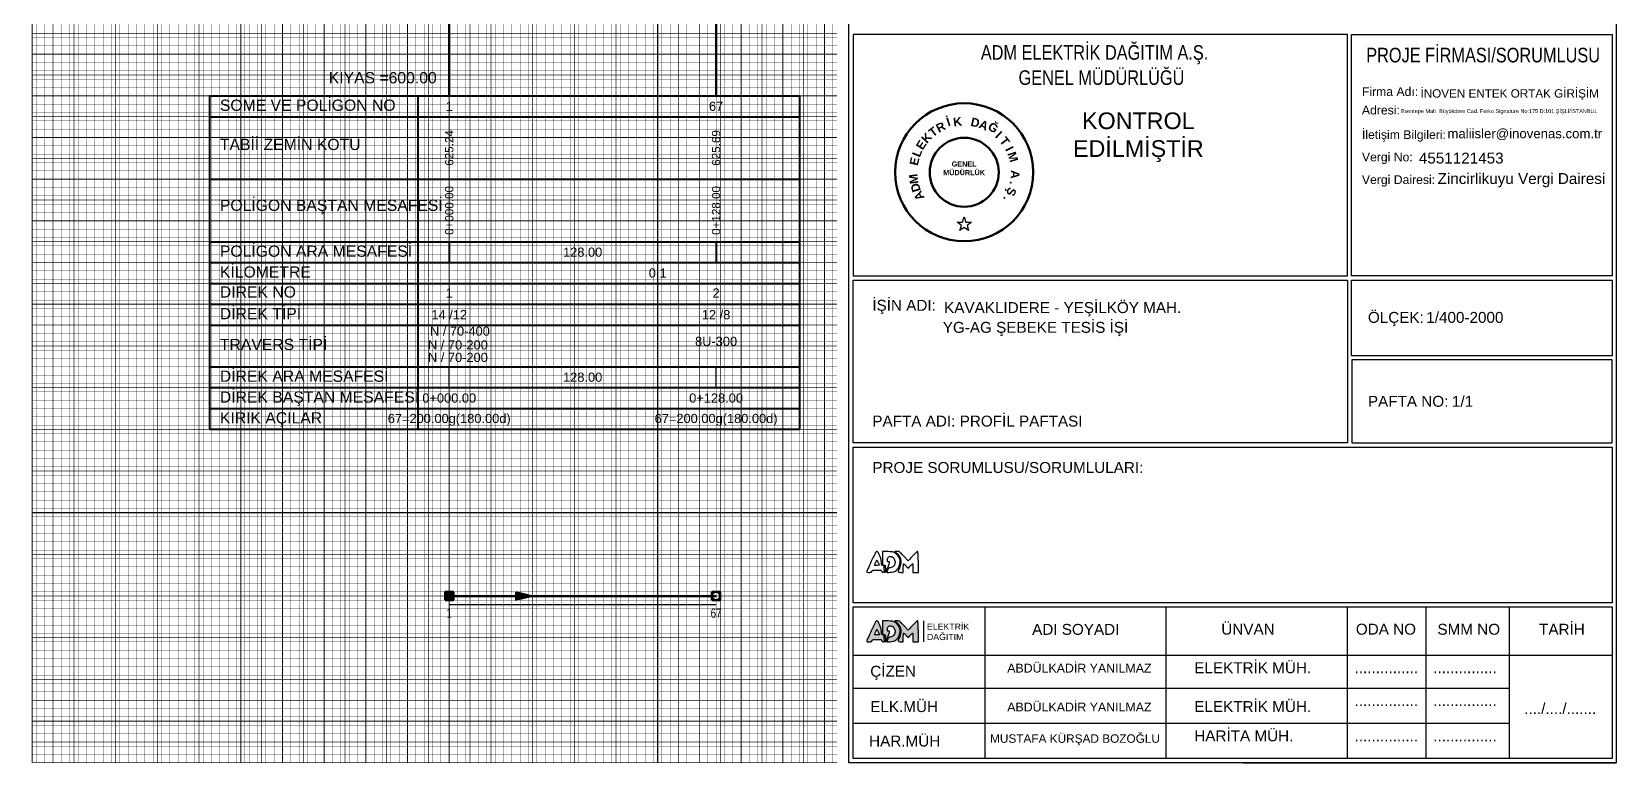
# Model space of a CAD drawing. Header units: millimetres. Extents: x -100 to 280, y 1340 to 1763.
# Drawn here: x -100.1 to 279.9, y 1339.9 to 1515.4 of the extents above; entities that cross this region are included whole.
import ezdxf
from ezdxf.enums import TextEntityAlignment as Align

# ---------------------------------------------------------------- set-up
doc = ezdxf.new("R2010")
doc.units = ezdxf.units.MM
doc.linetypes.add('DASHED', pattern=[1.5, 1, -0.5])
for name, color, linetype, lineweight in [('ANTET', 7, 'Continuous', 25), ('En_Profilde_Genel_Yazı', 7, 'Continuous', 30), ('En_Profilde_Güzergah_Çizgisi', 7, 'Continuous', 50), ('Grid10mm', 32, 'Continuous', 9), ('Grid50mm', 32, 'Continuous', 50), ('Grid5mm', 32, 'Continuous', 5), ('Profil_Aralık_Çizgisi', 7, 'Continuous', 40), ('Some_Bayrak_Direği', 7, 'Continuous', 50), ('Some_Roper_Çizgisi', 7, 'Continuous', 35), ('Taban_Tablo', 7, 'Continuous', 40), ('Taban_Tablo_Başlık_Yazıları', 7, 'Continuous', 30), ('Taban_Tablo_Yazıları', 7, 'Continuous', 30), ('Yan_Profil_Sağ', 7, 'DASHED', 25)]:
    doc.layers.add(name, color=color, linetype=linetype, lineweight=lineweight)
doc.layers.add('ANTET_RASTER', color=7, linetype='Continuous')
doc.layers.add('Grid1mm', color=32, linetype='Continuous')
doc.styles.add('Default', font='T_ROMANS')
doc.styles.get("Standard").update_dxf_attribs({"font": 'Arial'})

# ---------------------------------------------------------------- blocks, each defined once
blk = doc.blocks.new('ss')
at = {"lineweight": 30}
for points in [[(1924.49, 920.16), (1922.39, 921.72), (1925, 921.74)], [(1925.83, 919.19), (1923.7, 917.67), (1924.49, 920.16)], [(1925, 921.74), (1925.83, 924.22), (1926.66, 921.74)], [(1927.17, 920.16), (1927.96, 917.67), (1925.83, 919.19)], [(1926.66, 921.74), (1929.27, 921.72), (1927.17, 920.16)]]:
    blk.add_lwpolyline(points, dxfattribs=at)
at = {"lineweight": 50}
for radius in [33.1, 16.55]:
    blk.add_circle((1925.83, 945.66), radius, dxfattribs=at)
at = {"char_height": 4.1372, "width": 3.3678, "attachment_point": 1}
for s, insert, rotation in [('\\pxqc;{\\fArial|b1|i0|c162|p34;İ}', (1915.99, 971.34), 17.40217), ('\\pxqc;{\\fArial|b1|i0|c162|p34;T}', (1908.34, 965.68), 37.40217), ('\\pxqc;{\\fArial|b1|i0|c162|p34;R}', (1912.08, 968.42), 27.40217), ('\\pxqc;{\\fArial|b1|i0|c162|p34;K}', (1920.69, 971.75), 7.40217), ('\\pxqc;{\\fArial|b1|i0|c162|p34;D}', (1929.93, 971.93), 347.40217), ('\\pxqc;{\\fArial|b1|i0|c162|p34;A}', (1934.43, 970.82), 337.40217), ('\\pxqc;{\\fArial|b1|i0|c162|p34;Ğ}', (1939.43, 969.76), 327.40217), ('\\pxqc;{\\fArial|b1|i0|c162|p34;I}', (1942.51, 966.36), 317.40217), ('\\pxqc;{\\fArial|b1|i0|c162|p34;E}', (1902.54, 958.49), 57.40217), ('\\pxqc;{\\fArial|b1|i0|c162|p34;K}', (1905.12, 962.34), 47.40217), ('\\pxqc;{\\fArial|b1|i0|c162|p34;T}', (1945.86, 963.15), 307.40217), ('\\pxqc;{\\fArial|b1|i0|c162|p34;I}', (1948.59, 959.41), 297.40217), ('\\pxqc;{\\fArial|b1|i0|c162|p34;E}', (1899.56, 949.75), 77.40217), ('\\pxqc;{\\fArial|b1|i0|c162|p34;L}', (1900.67, 954.25), 67.40217), ('\\pxqc;{\\fArial|b1|i0|c162|p34;M}', (1950.63, 955.25), 287.40217), ('\\pxqc;{\\fArial|b1|i0|c162|p34;M}', (1899.74, 940.52), 97.40217), ('\\pxqc;{\\fArial|b1|i0|c162|p34;A}', (1952.42, 946.19), 267.40217), ('\\pxqc;{\\fArial|b1|i0|c162|p34;D}', (1901.03, 936.07), 107.40217), ('\\pxqc;{\\fArial|b1|i0|c162|p34;A}', (1903.07, 931.91), 117.40217), ('\\pxqc;{\\fArial|b1|i0|c162|p34;Ş}', (1950.99, 937.06), 247.40217), ('\\pxqc;{\\fArial|b1|i0|c162|p34;.}', (1952.1, 941.56), 257.40217), ('\\pxqc;{\\fArial|b1|i0|c162|p34;.}', (1949.12, 932.82), 237.40217)]:
    blk.add_mtext(s, dxfattribs=dict(at, insert=insert, rotation=rotation))
at = {"attachment_point": 1}
for s, insert, char_height, width in [('{\\pxqc;\\fArial|b0|i0|c0|p0;KONTROL EDİLMİŞTİR}', (1964.35, 974.38), 8, 89.9856), ('\\pxqc;{\\fArial|b1|i0|c162|p34;GENEL\\PMÜDÜRLÜK}', (1911.64, 950.89), 2.4823, 28.2922)]:
    blk.add_mtext(s, dxfattribs=dict(at, insert=insert, char_height=char_height, width=width))

msp = doc.modelspace()

# ---------------------------------------------------------------- hatches: boundary and pattern name
h = msp.add_hatch(color=256)
h.set_gradient(color1=(255, 127, 0), color2=(255, 127, 0))
h.paths.add_polyline_path([(102.28, 1373.87, 0.063766), (102.11, 1373.6, 0.000771), (101.22, 1371.69, 0.001423), (100.38, 1369.86, 0.030485), (100.16, 1369.3, 0.091245), (100.14, 1369.16, 0.270075), (100.19, 1369.08, 0.104609), (100.34, 1369.05, 0.010528), (100.69, 1369.04, 0.018035), (101.01, 1369.05, 0.074962), (101.19, 1369.09, 0.125164), (101.31, 1369.18, 0.098814), (101.38, 1369.31, -0.135784), (101.48, 1369.45, -0.124814), (101.63, 1369.54, -0.050357), (101.92, 1369.57, -0.006421), (102.55, 1369.58, -0.006222), (103.19, 1369.57, -0.051274), (103.47, 1369.54, -0.132171), (103.62, 1369.46, -0.140814), (103.71, 1369.31, 0.081934), (103.76, 1369.2, 0.091779), (103.84, 1369.11, 0.087799), (103.95, 1369.06, 0.068011), (104.09, 1369.04, 0.055528), (104.25, 1369.06, 0.205086), (104.33, 1369.12, 0.138824), (104.36, 1369.24, 0.021536), (104.35, 1369.48, -0.004993), (104.33, 1369.67, -0.003381), (104.32, 1369.9, -0.003406), (104.3, 1370.11, -0.006795), (104.3, 1370.28, 0.04563), (104.28, 1370.46, 0.113173), (104.22, 1370.57, 0.127666), (104.13, 1370.65, 0.066302), (103.99, 1370.69, -0.100048), (103.82, 1370.75, -0.163184), (103.72, 1370.86, -0.07385), (103.67, 1371.07, -0.00966), (103.64, 1371.54, 0.026441), (103.6, 1371.95, 0.025801), (103.51, 1372.36, 0.024771), (103.38, 1372.77, 0.020567), (103.2, 1373.2, 0.02113), (102.92, 1373.73, 0.10397), (102.7, 1373.98, 0.237326), (102.49, 1374.01, 0.14535)])
h.paths.add_polyline_path([(102.63, 1370.69, -0.010707), (102.42, 1370.68, -0.015376), (102.24, 1370.68, -0.011118), (102.09, 1370.68, -0.180936), (102.04, 1370.7, -0.271134), (102.03, 1370.75, -0.009305), (102.08, 1370.94, -0.015146), (102.16, 1371.16, -0.009719), (102.27, 1371.42), (102.56, 1372.08), (102.86, 1371.41), (103.16, 1370.73)], flags=16)
h = msp.add_hatch(color=256)
h.set_gradient(color1=(255, 127, 0), color2=(255, 127, 0))
edge = h.paths.add_edge_path()
edge.add_line((103.88, 1372.44), (103.88, 1370.8))
edge.add_line((103.88, 1370.8), (104.22, 1370.8))
edge.add_arc((104.22, 1370.25), 0.549, 69.8203, 90, ccw=False)
edge.add_arc((104.35, 1370.6), 0.173, 22.1664, 69.8203, ccw=False)
edge.add_arc((103.87, 1370.41), 0.692, 4.0086, 22.1663, ccw=False)
edge.add_arc((82.83, 1368.93), 21.78, 2.5083, 4.0087, ccw=False)
edge.add_line((104.59, 1369.89), (104.63, 1368.97))
edge.add_line((104.63, 1368.97), (105.13, 1370.17))
edge.add_arc((45.96, 1395.24), 64.27, 337.0361, 337.9183)
edge.add_arc((104.01, 1371.69), 1.62, 337.9183, 350.4124)
edge.add_arc((105.49, 1371.44), 0.121, 350.4124, 422.0352)
edge.add_arc((105.43, 1371.33), 0.244, 62.0351, 104.655)
edge.add_arc((105.21, 1372.18), 0.626, 271.7711, 284.655, ccw=False)
edge.add_arc((105.23, 1371.65), 0.103, 222.9561, 271.7711, ccw=False)
edge.add_arc((105.27, 1371.69), 0.157, 186.3488, 222.9561, ccw=False)
edge.add_arc((106.71, 1371.85), 1.61, 179.7055, 186.3488, ccw=False)
edge.add_arc((109.66, 1371.84), 4.55, 173.3603, 179.7054, ccw=False)
edge.add_arc((105.74, 1372.29), 0.607, 145.3396, 173.3603, ccw=False)
edge.add_arc((105.54, 1372.43), 0.363, 105.9471, 145.3396, ccw=False)
edge.add_arc((105.77, 1371.6), 1.22, 90, 105.9471, ccw=False)
edge.add_arc((105.77, 1371.28), 1.54, 81.7242, 90, ccw=False)
edge.add_arc((105.82, 1371.62), 1.2, 71.7538, 81.7241, ccw=False)
edge.add_arc((105.9, 1371.85), 0.963, 60.6453, 71.7538, ccw=False)
edge.add_arc((106.13, 1372.26), 0.487, 42.1447, 60.6451, ccw=False)
edge.add_arc((105.25, 1371.46), 1.68, 12.6214, 42.1447, ccw=False)
edge.add_arc((105.39, 1371.5), 1.53, -18.9816, 12.6215, ccw=False)
edge.add_arc((105.58, 1371.43), 1.33, 306.5395, 341.0184, ccw=False)
edge.add_arc((105.64, 1371.35), 1.23, 270, 306.5395, ccw=False)
edge.add_arc((105.64, 1369.78), 0.345, 90, 113.7722)
edge.add_arc((105.67, 1369.71), 0.419, 113.7722, 134.3323)
edge.add_arc((105.85, 1369.53), 0.674, 134.3323, 149.9357)
edge.add_arc((106.85, 1368.95), 1.83, 149.9356, 157.3235)
edge.add_arc((114.26, 1365.85), 9.86, 157.3236, 158.4835)
edge.add_arc((111.04, 1367.12), 6.4, 158.4836, 160.0874)
edge.add_arc((112.66, 1366.53), 8.12, 160.0874, 161.1437)
edge.add_arc((105.11, 1369.11), 0.146, 161.1437, 179.9999)
edge.add_arc((105.07, 1369.11), 0.105, 180, 271.8666)
edge.add_arc((104.67, 1381.44), 12.44, 271.8666, 274.9862)
edge.add_arc((105.06, 1376.96), 7.94, 274.9862, 279.9443)
edge.add_arc((106.17, 1370.65), 1.54, 279.9442, 296.6962)
edge.add_arc((106.07, 1370.85), 1.76, 296.6962, 316.6793)
edge.add_arc((105.31, 1371.56), 2.79, 316.6793, 330.8054)
edge.add_arc((105.13, 1371.66), 3, 330.8054, 344.445)
edge.add_arc((105.6, 1371.53), 2.52, 344.445, 360)
edge.add_arc((105.01, 1371.53), 3.11, 0, 11.1245)
edge.add_arc((106.12, 1371.75), 1.97, 11.1246, 26.7624)
edge.add_arc((105.99, 1371.68), 2.12, 26.7624, 41.757)
edge.add_arc((104.58, 1370.42), 4.01, 41.757, 51.0538)
edge.add_arc((105.36, 1371.38), 2.78, 51.0539, 59.4458)
edge.add_arc((106.19, 1372.79), 1.14, 59.4458, 75.7592)
edge.add_arc((105.88, 1371.58), 2.39, 75.7592, 85.6965)
edge.add_arc((103.78, 1343.68), 30.37, 85.6966, 87.2431)
edge.add_line((105.24, 1374.02), (103.88, 1374.08))
edge.add_line((103.88, 1374.08), (103.88, 1372.44))
h = msp.add_hatch(color=30)
h.set_gradient(color1=(255, 127, 0), color2=(255, 127, 0))
edge = h.paths.add_edge_path()
edge.add_arc((106.9, 1373.98), 0.0428, 180.0001, 232.7949)
edge.add_arc((108.28, 1375.8), 2.33, 232.7949, 235.798)
edge.add_arc((108.16, 1375.61), 2.1, 235.798, 239.9098)
edge.add_arc((108.91, 1376.91), 3.6, 239.9097, 242.6556)
edge.add_arc((106.86, 1372.95), 0.852, 46.9183, 62.6556, ccw=False)
edge.add_arc((106.08, 1372.12), 2, 38.5855, 46.9183, ccw=False)
edge.add_arc((105.56, 1371.7), 2.67, 31.3174, 38.5854, ccw=False)
edge.add_arc((104.32, 1370.95), 4.12, 26.0704, 31.3173, ccw=False)
edge.add_arc((102.15, 1369.89), 6.53, 21.9886, 26.0704, ccw=False)
edge.add_arc((106.54, 1371.66), 1.79, 11.3091, 21.9887, ccw=False)
edge.add_arc((106.76, 1371.7), 1.57, -0.2991, 11.3092, ccw=False)
edge.add_arc((104.16, 1371.72), 4.18, 354.1075, 359.7009, ccw=False)
edge.add_arc((105.29, 1371.6), 3.04, 348.1322, 354.1074, ccw=False)
edge.add_arc((103.38, 1372), 4.98, 344.0073, 348.1322, ccw=False)
edge.add_arc((103.59, 1371.94), 4.77, 339.8379, 344.0072, ccw=False)
edge.add_arc((106.21, 1370.98), 1.98, 331.8101, 339.8379, ccw=False)
edge.add_arc((113.9, 1366.86), 6.74, 151.8101, 156.9299)
edge.add_arc((108.05, 1369.35), 0.387, 156.9298, 197.9841)
edge.add_arc((107.89, 1369.3), 0.22, 197.984, 258.8472)
edge.add_arc((108.28, 1371.27), 2.23, 258.8471, 270)
edge.add_line((108.28, 1369.04), (108.89, 1369.04))
edge.add_line((108.89, 1369.04), (108.89, 1370.05))
edge.add_arc((119.87, 1370.05), 10.99, 177.9711, 180, ccw=False)
edge.add_arc((114.48, 1370.25), 5.59, 174.6085, 177.9711, ccw=False)
edge.add_arc((116.85, 1370.02), 7.97, 172.6971, 174.6084, ccw=False)
edge.add_arc((108.98, 1371.03), 0.0385, 90.0001, 172.697, ccw=False)
edge.add_arc((108.98, 1370.97), 0.0961, 52.5461, 90, ccw=False)
edge.add_arc((105.08, 1365.88), 6.51, 50.714, 52.5461, ccw=False)
edge.add_arc((105.97, 1366.97), 5.11, 47.8946, 50.7141, ccw=False)
edge.add_arc((103.78, 1364.55), 8.37, 45.9471, 47.8946, ccw=False)
edge.add_line((109.6, 1370.56), (110.13, 1370.05))
edge.add_line((110.13, 1370.05), (110.57, 1370.56))
edge.add_arc((114.53, 1367.11), 5.25, 136.0165, 138.8935, ccw=False)
edge.add_arc((113.18, 1368.41), 3.37, 132.0087, 136.0165, ccw=False)
edge.add_arc((113.22, 1368.36), 3.44, 128.8021, 132.0088, ccw=False)
edge.add_arc((111.13, 1370.96), 0.11, 90.1492, 128.8021, ccw=False)
edge.add_arc((111.13, 1371.02), 0.0464, 7.3115, 90.1491, ccw=False)
edge.add_arc((106.28, 1370.4), 4.94, 4.3083, 7.3116, ccw=False)
edge.add_arc((106.81, 1370.44), 4.41, 0.0479, 4.3083, ccw=False)
edge.add_arc((102.51, 1370.44), 8.71, -2.511, 0.0479, ccw=False)
edge.add_line((111.21, 1370.05), (111.17, 1369.04))
edge.add_line((111.17, 1369.04), (111.86, 1369.04))
edge.add_line((111.86, 1369.04), (112.55, 1369.04))
edge.add_line((112.55, 1369.04), (112.51, 1371.5))
edge.add_arc((39.19, 1370.4), 73.33, 0.8595, 1.7274)
edge.add_arc((95.71, 1372.1), 16.78, 1.7274, 4.3219)
edge.add_arc((94.98, 1372.05), 17.51, 4.322, 6.1169)
edge.add_arc((112.29, 1373.9), 0.11, 6.1169, 71.6047)
edge.add_arc((112.27, 1373.86), 0.157, 71.6048, 131.5832)
edge.add_arc((122.72, 1362.08), 15.9, 131.5832, 133.8179)
edge.add_arc((121.46, 1363.39), 14.08, 133.8178, 137.0892)
edge.add_arc((138.2, 1347.83), 36.93, 137.0892, 138.682)
edge.add_line((110.46, 1372.22), (110.1, 1371.81))
edge.add_line((110.1, 1371.81), (109.05, 1372.93))
edge.add_arc((78.23, 1344), 42.28, 43.1808, 44.463)
edge.add_arc((106.82, 1372.07), 2.21, 44.463, 55.4544)
edge.add_arc((107.62, 1373.23), 0.795, 55.4544, 77.4074)
edge.add_arc((107.43, 1372.37), 1.67, 77.4074, 90)
edge.add_arc((107.43, 1368.8), 5.24, 90, 92.4052)
edge.add_arc((107.33, 1371.36), 2.68, 92.4052, 96.3811)
edge.add_arc((107.39, 1370.82), 3.23, 96.3811, 99.0091)
edge.add_arc((106.89, 1373.98), 0.0258, 99.0089, 179.9999)
at = {"layer": 'Some_Roper_Çizgisi'}
msp.add_hatch(color=256, dxfattribs=at).paths.add_polyline_path([(16, 1381), (20, 1380), (16, 1379)])

# ---------------------------------------------------------------- linework, layer by layer
at = {"color": 30}
for points in [[(102.28, 1390.51, 0.063766), (102.11, 1390.24, 0.000771), (101.22, 1388.33, 0.001423), (100.38, 1386.5, 0.030485), (100.16, 1385.94, 0.091245), (100.14, 1385.8, 0.270075), (100.19, 1385.72, 0.104609), (100.34, 1385.69, 0.010528), (100.69, 1385.68, 0.018035), (101.01, 1385.69, 0.074962), (101.19, 1385.73, 0.125164), (101.31, 1385.82, 0.098814), (101.38, 1385.95, -0.135784), (101.48, 1386.1, -0.124814), (101.63, 1386.18, -0.050357), (101.92, 1386.21, -0.006421), (102.55, 1386.22, -0.006222), (103.19, 1386.21, -0.051274), (103.47, 1386.18, -0.132171), (103.62, 1386.1, -0.140814), (103.71, 1385.95, 0.081934), (103.76, 1385.84, 0.091779), (103.84, 1385.75, 0.087799), (103.95, 1385.7, 0.068011), (104.09, 1385.68, 0.055528), (104.25, 1385.7, 0.205086), (104.33, 1385.76, 0.138824), (104.36, 1385.88, 0.021536), (104.35, 1386.12, -0.004993), (104.33, 1386.32, -0.003381), (104.32, 1386.54, -0.003406), (104.3, 1386.75, -0.006795), (104.3, 1386.92, 0.04563), (104.28, 1387.1, 0.113173), (104.22, 1387.21, 0.127666), (104.13, 1387.29, 0.066302), (103.99, 1387.33, -0.100048), (103.82, 1387.39, -0.163184), (103.72, 1387.5, -0.07385), (103.67, 1387.71, -0.00966), (103.64, 1388.18, 0.026441), (103.6, 1388.59, 0.025801), (103.51, 1389, 0.024771), (103.38, 1389.42, 0.020567), (103.2, 1389.84, 0.02113), (102.92, 1390.37, 0.10397), (102.7, 1390.62, 0.237326), (102.49, 1390.65, 0.14535)], [(102.63, 1387.33, -0.010707), (102.42, 1387.32, -0.015376), (102.24, 1387.32, -0.011118), (102.09, 1387.32, -0.180936), (102.04, 1387.34, -0.271134), (102.03, 1387.39, -0.009305), (102.08, 1387.58, -0.015146), (102.16, 1387.8, -0.009719), (102.27, 1388.06), (102.56, 1388.72), (102.86, 1388.05), (103.16, 1387.37)], [(103.88, 1389.08), (103.88, 1387.44), (104.22, 1387.44, -0.088279), (104.41, 1387.41, -0.210979), (104.51, 1387.31, -0.079394), (104.56, 1387.1, -0.006547), (104.59, 1386.53), (104.63, 1385.61), (105.13, 1386.81, 0.003849), (105.51, 1387.72, 0.05457), (105.61, 1388.06, 0.323101), (105.55, 1388.19, 0.188138), (105.37, 1388.21, -0.056276), (105.23, 1388.19, -0.216276), (105.15, 1388.22, -0.161102), (105.11, 1388.31, -0.028995), (105.1, 1388.5, -0.027693), (105.13, 1389, -0.122876), (105.24, 1389.28, -0.173595), (105.44, 1389.42, -0.069695), (105.77, 1389.47, -0.036126), (105.99, 1389.45, -0.043531), (106.2, 1389.4, -0.048508), (106.37, 1389.33, -0.080899), (106.49, 1389.23, -0.129537), (106.88, 1388.47, -0.138775), (106.84, 1387.64, -0.151588), (106.37, 1387, -0.160798), (105.64, 1386.76, 0.104099), (105.5, 1386.73, 0.089952), (105.38, 1386.65, 0.068188), (105.27, 1386.51, 0.032247), (105.16, 1386.29, 0.005061), (105.09, 1386.11, 0.006998), (105.02, 1385.94, 0.004609), (104.97, 1385.8, 0.082462), (104.97, 1385.75, 0.423788), (105.07, 1385.65, 0.013613), (105.75, 1385.69, 0.021637), (106.43, 1385.78, 0.073225), (106.86, 1385.92, 0.087414), (107.35, 1386.28, 0.061715), (107.75, 1386.84, 0.059584), (108.02, 1387.5, 0.067976), (108.12, 1388.17, 0.048578), (108.06, 1388.77, 0.068339), (107.88, 1389.28, 0.06552), (107.57, 1389.74, 0.040587), (107.1, 1390.18, 0.036633), (106.77, 1390.42, 0.071301), (106.47, 1390.54, 0.043387), (106.06, 1390.61, 0.006748), (105.24, 1390.66), (103.88, 1390.72)], [(106.86, 1390.62, 0.234524), (106.88, 1390.59, 0.013104), (106.98, 1390.52, 0.017943), (107.1, 1390.44, 0.011982), (107.25, 1390.35, -0.068775), (107.44, 1390.22, -0.036375), (107.64, 1390.01, -0.031723), (107.84, 1389.73, -0.022898), (108.02, 1389.4, -0.017812), (108.21, 1388.97, -0.046632), (108.3, 1388.65, -0.050694), (108.33, 1388.34, -0.024411), (108.31, 1387.93, -0.026078), (108.26, 1387.62, -0.018), (108.17, 1387.27, -0.018194), (108.07, 1386.94, -0.035042), (107.95, 1386.69, 0.022343), (107.69, 1386.14, 0.181074), (107.68, 1385.87, 0.27199), (107.85, 1385.72, 0.048702), (108.28, 1385.68), (108.89, 1385.68), (108.89, 1386.7, -0.008853), (108.9, 1387.08, -0.014673), (108.92, 1387.41, -0.00834), (108.95, 1387.68, -0.377355), (108.98, 1387.71, -0.164894), (109.04, 1387.69, -0.007994), (109.21, 1387.56, -0.012303), (109.4, 1387.4, -0.008498), (109.6, 1387.2), (110.13, 1386.7), (110.57, 1387.2, -0.012554), (110.75, 1387.4, -0.017489), (110.92, 1387.56, -0.013993), (111.07, 1387.69, -0.170273), (111.13, 1387.71, -0.378056), (111.18, 1387.67, -0.013105), (111.21, 1387.41, -0.018592), (111.22, 1387.08, -0.011166), (111.21, 1386.7), (111.17, 1385.68), (111.86, 1385.68), (112.55, 1385.68), (112.51, 1388.14, 0.003787), (112.48, 1389.25, 0.011321), (112.44, 1390.01, 0.007832), (112.39, 1390.55, 0.293784), (112.32, 1390.65, 0.267848), (112.17, 1390.61, 0.009751), (111.71, 1390.19, 0.014275), (111.15, 1389.62, 0.00695), (110.46, 1388.86), (110.1, 1388.45), (109.05, 1389.57, 0.005595), (108.4, 1390.25, 0.047996), (108.08, 1390.52, 0.096082), (107.8, 1390.65, 0.055001), (107.43, 1390.69, 0.010495), (107.21, 1390.68, 0.01735), (107.03, 1390.67, 0.011467), (106.88, 1390.65, 0.368875)], [(102.28, 1373.87, 0.063766), (102.11, 1373.6, 0.000771), (101.22, 1371.69, 0.001423), (100.38, 1369.86, 0.030485), (100.16, 1369.3, 0.091245), (100.14, 1369.16, 0.270075), (100.19, 1369.08, 0.104609), (100.34, 1369.05, 0.010528), (100.69, 1369.04, 0.018035), (101.01, 1369.05, 0.074962), (101.19, 1369.09, 0.125164), (101.31, 1369.18, 0.098814), (101.38, 1369.31, -0.135784), (101.48, 1369.45, -0.124814), (101.63, 1369.54, -0.050357), (101.92, 1369.57, -0.006421), (102.55, 1369.58, -0.006222), (103.19, 1369.57, -0.051274), (103.47, 1369.54, -0.132171), (103.62, 1369.46, -0.140814), (103.71, 1369.31, 0.081934), (103.76, 1369.2, 0.091779), (103.84, 1369.11, 0.087799), (103.95, 1369.06, 0.068011), (104.09, 1369.04, 0.055528), (104.25, 1369.06, 0.205086), (104.33, 1369.12, 0.138824), (104.36, 1369.24, 0.021536), (104.35, 1369.48, -0.004993), (104.33, 1369.67, -0.003381), (104.32, 1369.9, -0.003406), (104.3, 1370.11, -0.006795), (104.3, 1370.28, 0.04563), (104.28, 1370.46, 0.113173), (104.22, 1370.57, 0.127666), (104.13, 1370.65, 0.066302), (103.99, 1370.69, -0.100048), (103.82, 1370.75, -0.163184), (103.72, 1370.86, -0.07385), (103.67, 1371.07, -0.00966), (103.64, 1371.54, 0.026441), (103.6, 1371.95, 0.025801), (103.51, 1372.36, 0.024771), (103.38, 1372.77, 0.020567), (103.2, 1373.2, 0.02113), (102.92, 1373.73, 0.10397), (102.7, 1373.98, 0.237326), (102.49, 1374.01, 0.14535)], [(102.63, 1370.69, -0.010707), (102.42, 1370.68, -0.015376), (102.24, 1370.68, -0.011118), (102.09, 1370.68, -0.180936), (102.04, 1370.7, -0.271134), (102.03, 1370.75, -0.009305), (102.08, 1370.94, -0.015146), (102.16, 1371.16, -0.009719), (102.27, 1371.42), (102.56, 1372.08), (102.86, 1371.41), (103.16, 1370.73)], [(103.88, 1372.44), (103.88, 1370.8), (104.22, 1370.8, -0.088279), (104.41, 1370.76, -0.210979), (104.51, 1370.67, -0.079394), (104.56, 1370.45, -0.006547), (104.59, 1369.89), (104.63, 1368.97), (105.13, 1370.17, 0.003849), (105.51, 1371.08, 0.05457), (105.61, 1371.42, 0.323101), (105.55, 1371.55, 0.188138), (105.37, 1371.57, -0.056276), (105.23, 1371.55, -0.216276), (105.15, 1371.58, -0.161102), (105.11, 1371.67, -0.028995), (105.1, 1371.86, -0.027693), (105.13, 1372.36, -0.122876), (105.24, 1372.64, -0.173595), (105.44, 1372.78, -0.069695), (105.77, 1372.83, -0.036126), (105.99, 1372.81, -0.043531), (106.2, 1372.76, -0.048508), (106.37, 1372.69, -0.080899), (106.49, 1372.59, -0.129537), (106.88, 1371.83, -0.138775), (106.84, 1371, -0.151588), (106.37, 1370.36, -0.160798), (105.64, 1370.12, 0.104099), (105.5, 1370.09, 0.089952), (105.38, 1370.01, 0.068188), (105.27, 1369.86, 0.032247), (105.16, 1369.65, 0.005061), (105.09, 1369.47, 0.006998), (105.02, 1369.3, 0.004609), (104.97, 1369.16, 0.082462), (104.97, 1369.11, 0.423788), (105.07, 1369.01, 0.013613), (105.75, 1369.05, 0.021637), (106.43, 1369.14, 0.073225), (106.86, 1369.28, 0.087414), (107.35, 1369.64, 0.061715), (107.75, 1370.2, 0.059584), (108.02, 1370.85, 0.067976), (108.12, 1371.53, 0.048578), (108.06, 1372.13, 0.068339), (107.88, 1372.64, 0.06552), (107.57, 1373.09, 0.040587), (107.1, 1373.54, 0.036633), (106.77, 1373.77, 0.071301), (106.47, 1373.9, 0.043387), (106.06, 1373.96, 0.006748), (105.24, 1374.02), (103.88, 1374.08)], [(106.86, 1373.98, 0.234524), (106.88, 1373.95, 0.013104), (106.98, 1373.88, 0.017943), (107.1, 1373.79, 0.011982), (107.25, 1373.71, -0.068775), (107.44, 1373.58, -0.036375), (107.64, 1373.36, -0.031723), (107.84, 1373.09, -0.022898), (108.02, 1372.76, -0.017812), (108.21, 1372.33, -0.046632), (108.3, 1372.01, -0.050694), (108.33, 1371.7, -0.024411), (108.31, 1371.29, -0.026078), (108.26, 1370.98, -0.018), (108.17, 1370.63, -0.018194), (108.07, 1370.3, -0.035042), (107.95, 1370.04, 0.022343), (107.69, 1369.5, 0.181074), (107.68, 1369.23, 0.27199), (107.85, 1369.08, 0.048702), (108.28, 1369.04), (108.89, 1369.04), (108.89, 1370.05, -0.008853), (108.9, 1370.44, -0.014673), (108.92, 1370.77, -0.00834), (108.95, 1371.04, -0.377355), (108.98, 1371.07, -0.164894), (109.04, 1371.05, -0.007994), (109.21, 1370.92, -0.012303), (109.4, 1370.76, -0.008498), (109.6, 1370.56), (110.13, 1370.05), (110.57, 1370.56, -0.012554), (110.75, 1370.76, -0.017489), (110.92, 1370.92, -0.013993), (111.07, 1371.04, -0.170273), (111.13, 1371.07, -0.378056), (111.18, 1371.03, -0.013105), (111.21, 1370.77, -0.018592), (111.22, 1370.44, -0.011166), (111.21, 1370.05), (111.17, 1369.04), (111.86, 1369.04), (112.55, 1369.04), (112.51, 1371.5, 0.003787), (112.48, 1372.61, 0.011321), (112.44, 1373.37, 0.007832), (112.39, 1373.91, 0.293784), (112.32, 1374.01, 0.267848), (112.17, 1373.97, 0.009751), (111.71, 1373.55, 0.014275), (111.15, 1372.98, 0.00695), (110.46, 1372.22), (110.1, 1371.81), (109.05, 1372.93, 0.005595), (108.4, 1373.61, 0.047996), (108.08, 1373.88, 0.096082), (107.8, 1374, 0.055001), (107.43, 1374.04, 0.010495), (107.21, 1374.04, 0.01735), (107.03, 1374.03, 0.011467), (106.88, 1374.01, 0.368875)]]:
    msp.add_lwpolyline(points, format="xyb", close=True, dxfattribs=at)
at = {"layer": 'ANTET', "color": 7, "linetype": 'ByBlock'}
for p, q in [((128.43, 1377.39), (128.43, 1341.01)), ((171.89, 1377.39), (171.89, 1341.01)), ((215.36, 1377.39), (215.36, 1341.01)), ((234.21, 1377.39), (234.21, 1341.01)), ((254.17, 1377.39), (254.17, 1341.01)), ((96.86, 1365.8), (278.88, 1365.8)), ((96.86, 1357.92), (254.17, 1357.92)), ((96.86, 1349.47), (254.17, 1349.47)), ((190.41, 1340), (279.89, 1340))]:
    msp.add_line(p, q, dxfattribs=at)
at = {"layer": 'ANTET', "color": 7, "linetype": 'ByBlock', "flags": 128}
for points in [[(95.85, 1340), (95.85, 1622), (279.89, 1622), (279.89, 1340)], [(216.42, 1514.72), (278.88, 1514.72), (278.88, 1456.79), (216.42, 1456.79)], [(215.44, 1416.73), (96.86, 1416.73), (96.86, 1455.79), (215.44, 1455.79)], [(278.88, 1437.65), (216.41, 1437.65), (216.41, 1455.79), (278.88, 1455.79)], [(278.88, 1436.65), (216.44, 1436.65), (216.44, 1416.73), (278.88, 1416.73)], [(96.86, 1415.72), (278.88, 1415.72), (278.88, 1378.39), (96.86, 1378.39)], [(96.86, 1377.39), (278.88, 1377.39), (278.88, 1341.01), (96.86, 1341.01)]]:
    msp.add_lwpolyline(points, close=True, dxfattribs=at)
msp.add_lwpolyline([(96.86, 1456.79), (215.44, 1456.79), (215.44, 1514.72), (96.86, 1514.72), (96.86, 1456.79)], dxfattribs=at)
at = {"layer": 'ANTET_RASTER'}
msp.add_lwpolyline([(113.75, 1374.01), (113.75, 1369.05)], dxfattribs=at)
at = {"layer": 'En_Profilde_Güzergah_Çizgisi'}
for p, q in [((0, 1380), (1, 1380)), ((1, 1380), (2, 1380)), ((2, 1380), (3, 1380)), ((3, 1380), (4, 1380)), ((4, 1380), (5, 1380)), ((5, 1380), (6, 1380)), ((6, 1380), (7, 1380)), ((7, 1380), (8, 1380)), ((8, 1380), (9, 1380)), ((9, 1380), (10, 1380)), ((10, 1380), (11, 1380)), ((11, 1380), (12, 1380)), ((12, 1380), (13, 1380)), ((13, 1380), (14, 1380)), ((14, 1380), (15, 1380)), ((15, 1380), (16, 1380)), ((16, 1380), (17, 1380)), ((17, 1380), (18, 1380)), ((18, 1380), (19, 1380)), ((19, 1380), (20, 1380)), ((20, 1380), (21, 1380)), ((21, 1380), (22, 1380)), ((22, 1380), (23, 1380)), ((23, 1380), (24, 1380)), ((24, 1380), (25, 1380)), ((25, 1380), (26, 1380)), ((26, 1380), (27, 1380)), ((27, 1380), (28, 1380)), ((28, 1380), (29, 1380)), ((29, 1380), (30, 1380)), ((30, 1380), (31, 1380)), ((31, 1380), (32, 1380)), ((32, 1380), (33, 1380)), ((33, 1380), (34, 1380)), ((34, 1380), (35, 1380)), ((35, 1380), (36, 1380)), ((36, 1380), (37, 1380)), ((37, 1380), (38, 1380)), ((38, 1380), (39, 1380)), ((39, 1380), (40, 1380)), ((40, 1380), (41, 1380)), ((41, 1380), (42, 1380)), ((42, 1380), (43, 1380)), ((43, 1380), (44, 1380)), ((44, 1380), (45, 1380)), ((45, 1380), (46, 1380)), ((46, 1380), (47, 1380)), ((47, 1380), (48, 1380)), ((48, 1380), (49, 1380)), ((49, 1380), (50, 1380)), ((50, 1380), (51, 1380)), ((51, 1380), (52, 1380)), ((52, 1380), (53, 1380)), ((53, 1380), (54, 1380)), ((54, 1380), (55, 1380)), ((55, 1380), (56, 1380)), ((56, 1380), (57, 1380)), ((57, 1380), (58, 1380)), ((58, 1380), (59, 1380)), ((59, 1380), (60, 1380)), ((60, 1380), (61, 1380)), ((61, 1380), (62, 1380)), ((62, 1380), (63, 1380)), ((63, 1380), (64, 1380))]:
    msp.add_line(p, q, dxfattribs=at)
at = {"layer": 'En_Profilde_Güzergah_Çizgisi', "flags": 128}
for points in [[(-1, 1379), (-1, 1381), (1, 1381), (1, 1379), (-1, 1379)], [(63, 1379), (63, 1381), (65, 1381), (65, 1379), (63, 1379)]]:
    msp.add_lwpolyline(points, close=True, dxfattribs=at)
at = {"layer": 'En_Profilde_Güzergah_Çizgisi', "color": 1, "const_width": 1}
msp.add_lwpolyline([(-0.5, 1380, 1), (0.5, 1380, 1)], format="xyb", close=True, dxfattribs=at)
at = {"layer": 'En_Profilde_Güzergah_Çizgisi', "color": 1}
msp.add_circle((64, 1380), 1, dxfattribs=at)
at = {"layer": 'Grid10mm', "const_width": 0.19, "flags": 128}
for points in [[(-90, 1340), (-90, 1744)], [(-80, 1340), (-80, 1744)], [(-70, 1340), (-70, 1744)], [(-60, 1340), (-60, 1744)], [(-40, 1340), (-40, 1744)], [(-30, 1340), (-30, 1744)], [(-20, 1340), (-20, 1744)], [(-10, 1340), (-10, 1744)], [(10, 1340), (10, 1744)], [(20, 1340), (20, 1744)], [(30, 1340), (30, 1744)], [(40, 1340), (40, 1744)], [(60, 1340), (60, 1744)], [(70, 1340), (70, 1744)], [(80, 1340), (80, 1744)], [(90, 1340), (90, 1744)], [(-100, 1510), (93, 1510)], [(-100, 1490), (93, 1490)], [(-100, 1480), (93, 1480)], [(-100, 1470), (93, 1470)], [(-100, 1460), (93, 1460)], [(-100, 1440), (93, 1440)], [(-100, 1430), (93, 1430)], [(-100, 1420), (93, 1420)], [(-100, 1410), (93, 1410)], [(-100, 1390), (93, 1390)], [(-100, 1380), (93, 1380)], [(-100, 1370), (93, 1370)], [(-100, 1360), (93, 1360)], [(-100, 1340), (93, 1340)]]:
    msp.add_lwpolyline(points, dxfattribs=at)
at = {"layer": 'Grid1mm', "const_width": 0.04, "flags": 128}
for points in [[(-99, 1340), (-99, 1744)], [(-98, 1340), (-98, 1744)], [(-97, 1340), (-97, 1744)], [(-96, 1340), (-96, 1744)], [(-94, 1340), (-94, 1744)], [(-93, 1340), (-93, 1744)], [(-92, 1340), (-92, 1744)], [(-91, 1340), (-91, 1744)], [(-89, 1340), (-89, 1744)], [(-88, 1340), (-88, 1744)], [(-87, 1340), (-87, 1744)], [(-86, 1340), (-86, 1744)], [(-84, 1340), (-84, 1744)], [(-83, 1340), (-83, 1744)], [(-82, 1340), (-82, 1744)], [(-81, 1340), (-81, 1744)], [(-79, 1340), (-79, 1744)], [(-78, 1340), (-78, 1744)], [(-77, 1340), (-77, 1744)], [(-76, 1340), (-76, 1744)], [(-74, 1340), (-74, 1744)], [(-73, 1340), (-73, 1744)], [(-72, 1340), (-72, 1744)], [(-71, 1340), (-71, 1744)], [(-69, 1340), (-69, 1744)], [(-68, 1340), (-68, 1744)], [(-67, 1340), (-67, 1744)], [(-66, 1340), (-66, 1744)], [(-64, 1340), (-64, 1744)], [(-63, 1340), (-63, 1744)], [(-62, 1340), (-62, 1744)], [(-61, 1340), (-61, 1744)], [(-59, 1340), (-59, 1744)], [(-58, 1340), (-58, 1744)], [(-57, 1340), (-57, 1744)], [(-56, 1340), (-56, 1744)], [(-54, 1340), (-54, 1744)], [(-53, 1340), (-53, 1744)], [(-52, 1340), (-52, 1744)], [(-51, 1340), (-51, 1744)], [(-49, 1340), (-49, 1744)], [(-48, 1340), (-48, 1744)], [(-47, 1340), (-47, 1744)], [(-46, 1340), (-46, 1744)], [(-44, 1340), (-44, 1744)], [(-43, 1340), (-43, 1744)], [(-42, 1340), (-42, 1744)], [(-41, 1340), (-41, 1744)], [(-39, 1340), (-39, 1744)], [(-38, 1340), (-38, 1744)], [(-37, 1340), (-37, 1744)], [(-36, 1340), (-36, 1744)], [(-34, 1340), (-34, 1744)], [(-33, 1340), (-33, 1744)], [(-32, 1340), (-32, 1744)], [(-31, 1340), (-31, 1744)], [(-29, 1340), (-29, 1744)], [(-28, 1340), (-28, 1744)], [(-27, 1340), (-27, 1744)], [(-26, 1340), (-26, 1744)], [(-24, 1340), (-24, 1744)], [(-23, 1340), (-23, 1744)], [(-22, 1340), (-22, 1744)], [(-21, 1340), (-21, 1744)], [(-19, 1340), (-19, 1744)], [(-18, 1340), (-18, 1744)], [(-17, 1340), (-17, 1744)], [(-16, 1340), (-16, 1744)], [(-14, 1340), (-14, 1744)], [(-13, 1340), (-13, 1744)], [(-12, 1340), (-12, 1744)], [(-11, 1340), (-11, 1744)], [(-9, 1340), (-9, 1744)], [(-8, 1340), (-8, 1744)], [(-7, 1340), (-7, 1744)], [(-6, 1340), (-6, 1744)], [(-4, 1340), (-4, 1744)], [(-3, 1340), (-3, 1744)], [(-2, 1340), (-2, 1744)], [(-1, 1340), (-1, 1744)], [(1, 1340), (1, 1744)], [(2, 1340), (2, 1744)], [(3, 1340), (3, 1744)], [(4, 1340), (4, 1744)], [(6, 1340), (6, 1744)], [(7, 1340), (7, 1744)], [(8, 1340), (8, 1744)], [(9, 1340), (9, 1744)], [(11, 1340), (11, 1744)], [(12, 1340), (12, 1744)], [(13, 1340), (13, 1744)], [(14, 1340), (14, 1744)], [(16, 1340), (16, 1744)], [(17, 1340), (17, 1744)], [(18, 1340), (18, 1744)], [(19, 1340), (19, 1744)], [(21, 1340), (21, 1744)], [(22, 1340), (22, 1744)], [(23, 1340), (23, 1744)], [(24, 1340), (24, 1744)], [(26, 1340), (26, 1744)], [(27, 1340), (27, 1744)], [(28, 1340), (28, 1744)], [(29, 1340), (29, 1744)], [(31, 1340), (31, 1744)], [(32, 1340), (32, 1744)], [(33, 1340), (33, 1744)], [(34, 1340), (34, 1744)], [(36, 1340), (36, 1744)], [(37, 1340), (37, 1744)], [(38, 1340), (38, 1744)], [(39, 1340), (39, 1744)], [(41, 1340), (41, 1744)], [(42, 1340), (42, 1744)], [(43, 1340), (43, 1744)], [(44, 1340), (44, 1744)], [(46, 1340), (46, 1744)], [(47, 1340), (47, 1744)], [(48, 1340), (48, 1744)], [(49, 1340), (49, 1744)], [(51, 1340), (51, 1744)], [(52, 1340), (52, 1744)], [(53, 1340), (53, 1744)], [(54, 1340), (54, 1744)], [(56, 1340), (56, 1744)], [(57, 1340), (57, 1744)], [(58, 1340), (58, 1744)], [(59, 1340), (59, 1744)], [(61, 1340), (61, 1744)], [(62, 1340), (62, 1744)], [(63, 1340), (63, 1744)], [(64, 1340), (64, 1744)], [(66, 1340), (66, 1744)], [(67, 1340), (67, 1744)], [(68, 1340), (68, 1744)], [(69, 1340), (69, 1744)], [(71, 1340), (71, 1744)], [(72, 1340), (72, 1744)], [(73, 1340), (73, 1744)], [(74, 1340), (74, 1744)], [(76, 1340), (76, 1744)], [(77, 1340), (77, 1744)], [(78, 1340), (78, 1744)], [(79, 1340), (79, 1744)], [(81, 1340), (81, 1744)], [(82, 1340), (82, 1744)], [(83, 1340), (83, 1744)], [(84, 1340), (84, 1744)], [(86, 1340), (86, 1744)], [(87, 1340), (87, 1744)], [(88, 1340), (88, 1744)], [(89, 1340), (89, 1744)], [(91, 1340), (91, 1744)], [(92, 1340), (92, 1744)], [(93, 1340), (93, 1744)], [(-100, 1514), (93, 1514)], [(-100, 1513), (93, 1513)], [(-100, 1512), (93, 1512)], [(-100, 1511), (93, 1511)], [(-100, 1509), (93, 1509)], [(-100, 1508), (93, 1508)], [(-100, 1507), (93, 1507)], [(-100, 1506), (93, 1506)], [(-100, 1504), (93, 1504)], [(-100, 1503), (93, 1503)], [(-100, 1502), (93, 1502)], [(-100, 1501), (93, 1501)], [(-100, 1499), (93, 1499)], [(-100, 1498), (93, 1498)], [(-100, 1497), (93, 1497)], [(-100, 1496), (93, 1496)], [(-100, 1494), (93, 1494)], [(-100, 1493), (93, 1493)], [(-100, 1492), (93, 1492)], [(-100, 1491), (93, 1491)], [(-100, 1489), (93, 1489)], [(-100, 1488), (93, 1488)], [(-100, 1487), (93, 1487)], [(-100, 1486), (93, 1486)], [(-100, 1484), (93, 1484)], [(-100, 1483), (93, 1483)], [(-100, 1482), (93, 1482)], [(-100, 1481), (93, 1481)], [(-100, 1479), (93, 1479)], [(-100, 1478), (93, 1478)], [(-100, 1477), (93, 1477)], [(-100, 1476), (93, 1476)], [(-100, 1474), (93, 1474)], [(-100, 1473), (93, 1473)], [(-100, 1472), (93, 1472)], [(-100, 1471), (93, 1471)], [(-100, 1469), (93, 1469)], [(-100, 1468), (93, 1468)], [(-100, 1467), (93, 1467)], [(-100, 1466), (93, 1466)], [(-100, 1464), (93, 1464)], [(-100, 1463), (93, 1463)], [(-100, 1462), (93, 1462)], [(-100, 1461), (93, 1461)], [(-100, 1459), (93, 1459)], [(-100, 1458), (93, 1458)], [(-100, 1457), (93, 1457)], [(-100, 1456), (93, 1456)], [(-100, 1454), (93, 1454)], [(-100, 1453), (93, 1453)], [(-100, 1452), (93, 1452)], [(-100, 1451), (93, 1451)], [(-100, 1449), (93, 1449)], [(-100, 1448), (93, 1448)], [(-100, 1447), (93, 1447)], [(-100, 1446), (93, 1446)], [(-100, 1444), (93, 1444)], [(-100, 1443), (93, 1443)], [(-100, 1442), (93, 1442)], [(-100, 1441), (93, 1441)], [(-100, 1439), (93, 1439)], [(-100, 1438), (93, 1438)], [(-100, 1437), (93, 1437)], [(-100, 1436), (93, 1436)], [(-100, 1434), (93, 1434)], [(-100, 1433), (93, 1433)], [(-100, 1432), (93, 1432)], [(-100, 1431), (93, 1431)], [(-100, 1429), (93, 1429)], [(-100, 1428), (93, 1428)], [(-100, 1427), (93, 1427)], [(-100, 1426), (93, 1426)], [(-100, 1424), (93, 1424)], [(-100, 1423), (93, 1423)], [(-100, 1422), (93, 1422)], [(-100, 1421), (93, 1421)], [(-100, 1419), (93, 1419)], [(-100, 1418), (93, 1418)], [(-100, 1417), (93, 1417)], [(-100, 1416), (93, 1416)], [(-100, 1414), (93, 1414)], [(-100, 1413), (93, 1413)], [(-100, 1412), (93, 1412)], [(-100, 1411), (93, 1411)], [(-100, 1409), (93, 1409)], [(-100, 1408), (93, 1408)], [(-100, 1407), (93, 1407)], [(-100, 1406), (93, 1406)], [(-100, 1404), (93, 1404)], [(-100, 1403), (93, 1403)], [(-100, 1402), (93, 1402)], [(-100, 1401), (93, 1401)], [(-100, 1399), (93, 1399)], [(-100, 1398), (93, 1398)], [(-100, 1397), (93, 1397)], [(-100, 1396), (93, 1396)], [(-100, 1394), (93, 1394)], [(-100, 1393), (93, 1393)], [(-100, 1392), (93, 1392)], [(-100, 1391), (93, 1391)], [(-100, 1389), (93, 1389)], [(-100, 1388), (93, 1388)], [(-100, 1387), (93, 1387)], [(-100, 1386), (93, 1386)], [(-100, 1384), (93, 1384)], [(-100, 1383), (93, 1383)], [(-100, 1382), (93, 1382)], [(-100, 1381), (93, 1381)], [(-100, 1379), (93, 1379)], [(-100, 1378), (93, 1378)], [(-100, 1377), (93, 1377)], [(-100, 1376), (93, 1376)], [(-100, 1374), (93, 1374)], [(-100, 1373), (93, 1373)], [(-100, 1372), (93, 1372)], [(-100, 1371), (93, 1371)], [(-100, 1369), (93, 1369)], [(-100, 1368), (93, 1368)], [(-100, 1367), (93, 1367)], [(-100, 1366), (93, 1366)], [(-100, 1364), (93, 1364)], [(-100, 1363), (93, 1363)], [(-100, 1362), (93, 1362)], [(-100, 1361), (93, 1361)], [(-100, 1359), (93, 1359)], [(-100, 1358), (93, 1358)], [(-100, 1357), (93, 1357)], [(-100, 1356), (93, 1356)], [(-100, 1354), (93, 1354)], [(-100, 1353), (93, 1353)], [(-100, 1352), (93, 1352)], [(-100, 1351), (93, 1351)], [(-100, 1349), (93, 1349)], [(-100, 1348), (93, 1348)], [(-100, 1347), (93, 1347)], [(-100, 1346), (93, 1346)], [(-100, 1344), (93, 1344)], [(-100, 1343), (93, 1343)], [(-100, 1342), (93, 1342)], [(-100, 1341), (93, 1341)]]:
    msp.add_lwpolyline(points, dxfattribs=at)
at = {"layer": 'Grid50mm', "const_width": 0.27, "flags": 128}
for points in [[(-100, 1340), (-100, 1744)], [(-50, 1340), (-50, 1744)], [(0, 1340), (0, 1744)], [(50, 1340), (50, 1744)], [(-100, 1500), (93, 1500)], [(-100, 1450), (93, 1450)], [(-100, 1400), (93, 1400)], [(-100, 1350), (93, 1350)]]:
    msp.add_lwpolyline(points, dxfattribs=at)
at = {"layer": 'Grid5mm', "const_width": 0.13, "flags": 128}
for points in [[(-95, 1340), (-95, 1744)], [(-85, 1340), (-85, 1744)], [(-75, 1340), (-75, 1744)], [(-65, 1340), (-65, 1744)], [(-55, 1340), (-55, 1744)], [(-45, 1340), (-45, 1744)], [(-35, 1340), (-35, 1744)], [(-25, 1340), (-25, 1744)], [(-15, 1340), (-15, 1744)], [(-5, 1340), (-5, 1744)], [(5, 1340), (5, 1744)], [(15, 1340), (15, 1744)], [(25, 1340), (25, 1744)], [(35, 1340), (35, 1744)], [(45, 1340), (45, 1744)], [(55, 1340), (55, 1744)], [(65, 1340), (65, 1744)], [(75, 1340), (75, 1744)], [(85, 1340), (85, 1744)], [(-100, 1515), (93, 1515)], [(-100, 1505), (93, 1505)], [(-100, 1495), (93, 1495)], [(-100, 1485), (93, 1485)], [(-100, 1475), (93, 1475)], [(-100, 1465), (93, 1465)], [(-100, 1455), (93, 1455)], [(-100, 1445), (93, 1445)], [(-100, 1435), (93, 1435)], [(-100, 1425), (93, 1425)], [(-100, 1415), (93, 1415)], [(-100, 1405), (93, 1405)], [(-100, 1395), (93, 1395)], [(-100, 1385), (93, 1385)], [(-100, 1375), (93, 1375)], [(-100, 1365), (93, 1365)], [(-100, 1355), (93, 1355)], [(-100, 1345), (93, 1345)]]:
    msp.add_lwpolyline(points, dxfattribs=at)
at = {"layer": 'Profil_Aralık_Çizgisi'}
msp.add_line((0, 1465), (0, 1460), dxfattribs=at)
at = {"layer": 'Some_Bayrak_Direği'}
for p, q in [((0, 1629.1), (0, 1500)), ((64, 1630.22), (64, 1500))]:
    msp.add_line(p, q, dxfattribs=at)
at = {"layer": 'Some_Roper_Çizgisi', "flags": 128}
msp.add_lwpolyline([(16, 1381), (20, 1380), (16, 1379)], close=True, dxfattribs=at)
at = {"layer": 'Taban_Tablo'}
for p, q in [((0, 1500), (0, 1763.1)), ((-57.5, 1500), (84, 1500)), ((-57.5, 1500), (-57.5, 1420)), ((-7.5, 1500), (-7.5, 1420)), ((84, 1500), (84, 1420)), ((-57.5, 1495), (84, 1495)), ((-57.5, 1480), (84, 1480)), ((-57.5, 1465), (84, 1465)), ((64, 1465), (64, 1460)), ((-57.5, 1460), (84, 1460)), ((-57.5, 1455), (84, 1455)), ((-57.5, 1450), (84, 1450)), ((-57.5, 1445), (84, 1445)), ((-57.5, 1435), (84, 1435)), ((-57.5, 1430), (84, 1430)), ((-57.5, 1425), (84, 1425)), ((-57.5, 1420), (84, 1420))]:
    msp.add_line(p, q, dxfattribs=at)
at = {"layer": 'Taban_Tablo_Yazıları'}
for p, q in [((0, 1430), (0, 1435)), ((64, 1430), (64, 1435))]:
    msp.add_line(p, q, dxfattribs=at)
at = {"layer": 'Yan_Profil_Sağ'}
for p, q in [((0, 1378), (1, 1378)), ((1, 1378), (2, 1378)), ((2, 1378), (3, 1378)), ((3, 1378), (4, 1378)), ((4, 1378), (5, 1378)), ((5, 1378), (6, 1378)), ((6, 1378), (7, 1378)), ((7, 1378), (8, 1378)), ((8, 1378), (9, 1378)), ((9, 1378), (10, 1378)), ((10, 1378), (11, 1378)), ((11, 1378), (12, 1378)), ((12, 1378), (13, 1378)), ((13, 1378), (14, 1378)), ((14, 1378), (15, 1378)), ((15, 1378), (16, 1378)), ((16, 1378), (17, 1378)), ((17, 1378), (18, 1378)), ((18, 1378), (19, 1378)), ((19, 1378), (20, 1378)), ((20, 1378), (21, 1378)), ((21, 1378), (22, 1378)), ((22, 1378), (23, 1378)), ((23, 1378), (24, 1378)), ((24, 1378), (25, 1378)), ((25, 1378), (26, 1378)), ((26, 1378), (27, 1378)), ((27, 1378), (28, 1378)), ((28, 1378), (29, 1378)), ((29, 1378), (30, 1378)), ((30, 1378), (31, 1378)), ((31, 1378), (32, 1378)), ((32, 1378), (33, 1378)), ((33, 1378), (34, 1378)), ((34, 1378), (35, 1378)), ((35, 1378), (36, 1378)), ((36, 1378), (37, 1378)), ((37, 1378), (38, 1378)), ((38, 1378), (39, 1378)), ((39, 1378), (40, 1378)), ((40, 1378), (41, 1378)), ((41, 1378), (42, 1378)), ((42, 1378), (43, 1378)), ((43, 1378), (44, 1378)), ((44, 1378), (45, 1378)), ((45, 1378), (46, 1378)), ((46, 1378), (47, 1378)), ((47, 1378), (48, 1378)), ((48, 1378), (49, 1378)), ((49, 1378), (50, 1378)), ((50, 1378), (51, 1378)), ((51, 1378), (52, 1378)), ((52, 1378), (53, 1378)), ((53, 1378), (54, 1378)), ((54, 1378), (55, 1378)), ((55, 1378), (56, 1378)), ((56, 1378), (57, 1378)), ((57, 1378), (58, 1378)), ((58, 1378), (59, 1378)), ((59, 1378), (60, 1378)), ((60, 1378), (61, 1378)), ((61, 1378), (62, 1378)), ((62, 1378), (63, 1378)), ((63, 1378), (64, 1378))]:
    msp.add_line(p, q, dxfattribs=at)

# ---------------------------------------------------------------- block references
at = {"layer": 'ANTET_RASTER', "xscale": 0.5, "yscale": 0.5, "zscale": 0.5}
msp.add_blockref('ss', (-839.41, 1008.83), dxfattribs=at)

# ---------------------------------------------------------------- texts
at = {"layer": 'ANTET', "color": 7}
for s, height, p in [('Firma Adı:', 2.093, (218.88, 1499.98)), ('Adresi:', 2.093, (218.88, 1495.54)), ('İletişim Bilgileri:', 2.0934, (218.88, 1489.64)), ('Vergi No:', 2.093, (218.88, 1484.29)), ('Vergi Dairesi:', 2.0934, (218.88, 1478.86)), ('İŞİN ADI:', 2.617, (101.47, 1448.44)), ('ÖLÇEK:', 2.617, (220.32, 1445.54)), ('PAFTA NO:', 2.617, (220.32, 1425.4)), ('PAFTA ADI:', 2.617, (101.47, 1420.66)), ('PROJE SORUMLUSU/SORUMLULARI:', 2.6168, (101.47, 1409.53)), ('ELEKTRİK', 1.5, (114.57, 1371.9)), ('ADI SOYADI', 2.617, (139.79, 1370.69)), ('ÜNVAN', 2.617, (185.16, 1370.74)), ('ODA NO', 2.617, (217.43, 1370.74)), ('SMM NO', 2.617, (236.99, 1370.72)), ('TARİH', 2.617, (261.37, 1370.72)), ('DAĞITIM', 1.5, (114.57, 1369.43)), ('ÇİZEN', 2.617, (100.97, 1360.65)), ('ELK.MÜH', 2.617, (100.97, 1352.16)), ('HAR.MÜH', 2.617, (100.7, 1343.9))]:
    msp.add_text(s, height=height, dxfattribs=at).set_placement(p)
at = {"layer": 'ANTET', "color": 1}
for s, height, p in [('İNOVEN ENTEK ORTAK GİRİŞİM ', 2.0048, (232.93, 1499.58)), ('Esentepe Mah. Büyükdere Cad. Ferko Signature No:175 D:101 ŞİŞLİ/İSTANBUL', 0.9408, (228.19, 1495.87)), ('maliisler@inovenas.com.tr', 2.2624, (239.39, 1489.82)), ('4551121453', 2.617, (232.53, 1483.76)), ('Zincirlikuyu Vergi Dairesi', 2.6168, (237.03, 1478.85)), ('KAVAKLIDERE - YEŞİLKÖY MAH.', 2.6168, (118.68, 1447.89)), ('1/400-2000', 2.617, (234.32, 1445.54)), ('YG-AG ŞEBEKE TESİS İŞİ', 2.6168, (118.36, 1443.15)), ('1/1', 2.617, (240.48, 1425.4)), ('PROFİL PAFTASI', 2.6168, (122.42, 1420.66)), ('ABDÜLKADİR YANILMAZ', 2.123, (133.82, 1361.64)), ('ELEKTRİK MÜH.', 2.6168, (178.68, 1361.49)), ('...............', 2.6168, (217.12, 1361.49)), ('...............', 2.6168, (235.98, 1361.49)), ('ABDÜLKADİR YANILMAZ', 2.123, (133.82, 1352.31)), ('ELEKTRİK MÜH.', 2.6168, (178.68, 1352.17)), ('...............', 2.6168, (217.12, 1353.62)), ('...............', 2.6168, (235.98, 1353.62)), ('..../..../.......', 2.6168, (257.81, 1351.71)), ('MUSTAFA KÜRŞAD BOZOĞLU', 2.0269, (129.7, 1344.79)), ('HARİTA MÜH.', 2.6168, (178.68, 1345.16)), ('...............', 2.6168, (217.12, 1345.16)), ('...............', 2.6168, (235.98, 1345.16))]:
    msp.add_text(s, height=height, dxfattribs=at).set_placement(p)
at = {"layer": 'ANTET_RASTER', "color": 0, "linetype": 'Continuous', "lineweight": 20, "width": 0.8}
for s, p in [('ADM ELEKTRİK DAĞITIM A.Ş.', (154.76, 1510.41)), ('PROJE FİRMASI/SORUMLUSU', (247.95, 1509.78)), ('GENEL MÜDÜRLÜĞÜ', (156.42, 1504.37))]:
    msp.add_text(s, height=3.5, dxfattribs=at).set_placement(p, align=Align.MIDDLE_CENTER)
at = {"layer": 'En_Profilde_Genel_Yazı', "style": 'Default', "width": 0.8}
for s, p in [('1', (0, 1377)), ('67', (64, 1377))]:
    msp.add_text(s, height=2.2, dxfattribs=at).set_placement(p, align=Align.TOP_CENTER)
at = {"layer": 'Taban_Tablo_Başlık_Yazıları'}
msp.add_text('KIYAS =600.00', height=2.7, dxfattribs=at).set_placement((-3, 1503), align=Align.RIGHT)
for s, p in [('SOME VE POLİGON NO', (-55, 1496.4)), ('TABİİ ZEMİN KOTU', (-55, 1487)), ('POLİGON BAŞTAN MESAFESİ', (-55, 1472.4)), ('POLİGON ARA MESAFESİ', (-55, 1461.4)), ('KİLOMETRE', (-55, 1456.4)), ('DİREK NO', (-55, 1451.6)), ('DİREK TİPİ', (-55, 1446.4)), ('TRAVERS TİPİ', (-55, 1439)), ('DİREK ARA MESAFESİ', (-55, 1431.4)), ('DİREK BAŞTAN MESAFESİ', (-55, 1426.4)), ('KIRIK AÇILAR', (-55, 1421.4))]:
    msp.add_text(s, height=2.7, dxfattribs=at).set_placement(p)
at = {"layer": 'Taban_Tablo_Yazıları'}
for s, p in [('1', (0, 1497.5)), ('67', (64, 1497.5)), ('128.00', (32, 1462.5))]:
    msp.add_text(s, height=2.2, dxfattribs=at).set_placement(p, align=Align.MIDDLE_CENTER)
for s, p in [('625.24', (0, 1487.5)), ('625.69', (64, 1487.5)), ('0+000.00', (0, 1472.5)), ('0+128.00', (64, 1472.5))]:
    msp.add_text(s, height=2, rotation=90, dxfattribs=at).set_placement(p, align=Align.MIDDLE_CENTER)
for s, p in [('0.1', (50, 1456.4)), ('1', (0, 1451.6)), ('2', (64, 1451.6)), ('14 /12', (0, 1446.4)), ('12 /8', (64, 1446.4)), ('N / 70-400', (2.56, 1442.46)), ('N / 70-200', (2.08, 1439.15)), ('8U-300', (64, 1440)), ('N / 70-200', (2.08, 1436.15)), ('128.00', (32, 1431.4)), ('0+000.00', (0, 1426.4)), ('0+128.00', (64, 1426.4)), ('67=200.00g(180.00d)', (0, 1421.5)), ('67=200.00g(180.00d)', (64, 1421.5))]:
    msp.add_text(s, height=2.2, dxfattribs=at).set_placement(p, align=Align.CENTER)

doc.saveas('drawing.dxf')
